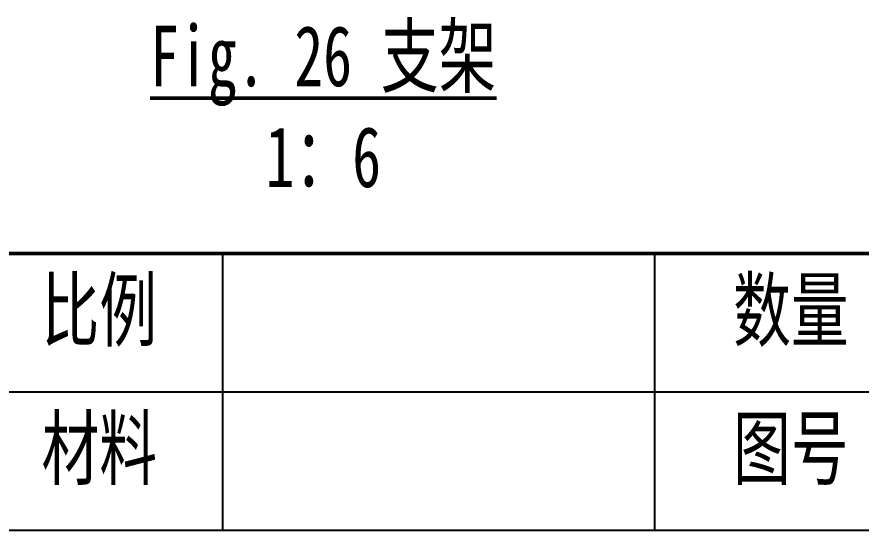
# Model space of a CAD drawing. Header units: millimetres. Extents: x 0 to 1320, y -350 to 297.
# Drawn here: x 333.11 to 381.94, y -324.1 to -294.31 of the extents above; entities that cross this region are included whole.
import ezdxf

# ---------------------------------------------------------------- set-up
doc = ezdxf.new("R2010")
doc.units = ezdxf.units.MM
doc.styles.add('Annotative', font='simfang.ttf', dxfattribs={"width": 0.7})
doc.styles.add('fig', font='simfang.ttf', dxfattribs={"width": 0.7, "height": 3.5})

msp = doc.modelspace()

# ---------------------------------------------------------------- linework, layer by layer
at = {"lineweight": 50}
msp.add_lwpolyline([(270, -340), (410, -340), (410, -308), (270, -308), (270, -340)], dxfattribs=at)
at = {"lineweight": 25}
for points in [[(345, -308), (345, -324)], [(370, -308), (370, -324)], [(330, -316), (410, -316)], [(330, -324), (410, -324)]]:
    msp.add_lwpolyline(points, dxfattribs=at)

# ---------------------------------------------------------------- texts
at = {"lineweight": 50, "insert": (340.83, -294.82), "char_height": 3.5, "attachment_point": 1, "style": 'fig'}
msp.add_mtext('\\pxqc;{\\LFig. 26 支架}\\P1：6', dxfattribs=at)
at = {"char_height": 3.5, "attachment_point": 1, "style": 'Annotative'}
for s, insert in [('比例', (334.541, -309.5)), ('数量', (374.541, -309.5)), ('材料', (334.541, -317.5)), ('图号', (374.541, -317.5))]:
    msp.add_mtext(s, dxfattribs=dict(at, insert=insert))

doc.saveas('drawing.dxf')
